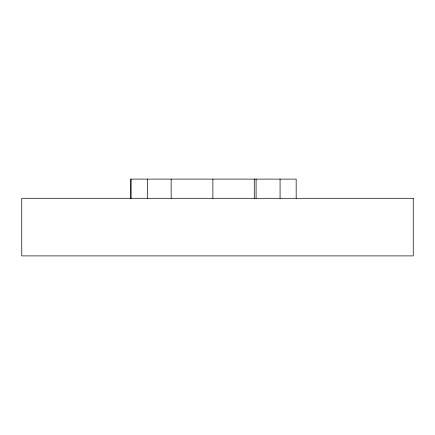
<?xml version="1.0" encoding="UTF-8"?>
<svg xmlns="http://www.w3.org/2000/svg" width="435" height="435" viewBox="0 0 435 435"><rect width="100%" height="100%" fill="white"/><g stroke="black" fill="none" stroke-linecap="round" stroke-linejoin="round"><path stroke-width="0.65" d="M296.17 198.3L296.17 179.106L130.734 179.106L130.734 198.3M280.069 179.106L280.069 198.3M256.084 179.106L256.084 198.3M254.274 179.106L254.274 198.3M212.878 179.106L212.878 198.3M171.151 179.106L171.151 198.3M147.492 179.106L147.492 198.3M131.065 179.106L131.065 198.3M413.25 198.3L21.75 198.3L21.75 255.894L413.25 255.894L413.25 198.3"/></g></svg>
